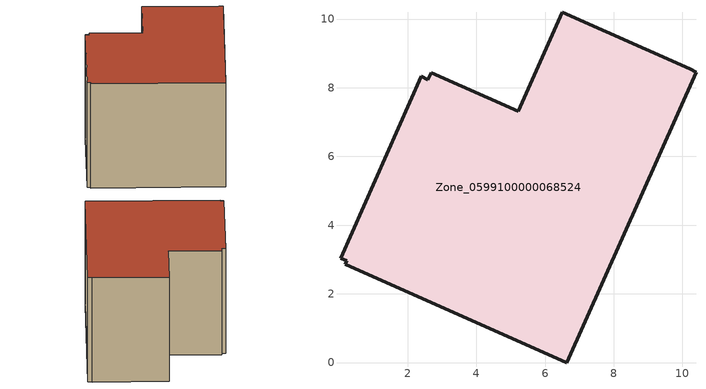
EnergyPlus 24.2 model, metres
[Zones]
Zone_0599100000068524
 floor ground (C_G): 10.21,8.56 10.39,8.45 6.63,0 0.18,2.85 0.23,2.96 0.05,3.04 2.4,8.33 2.59,8.23 2.68,8.44 5.23,7.31 6.5,10.19 z0
 wall outside (C_F): 0.18,2.85 6.63,0 10.39,8.45 10.21,8.56 6.5,10.19 5.23,7.31 2.68,8.44 2.59,8.23 2.4,8.33 0.05,3.04 0.23,2.96 0.18,2.85 z0:6.05
 roof outside (C_R): 10.39,8.45 10.21,8.56 6.5,10.19 5.23,7.31 2.68,8.44 2.59,8.23 2.4,8.33 0.05,3.04 0.23,2.96 0.18,2.85 6.63,0 z6.05
[BUILDING]
Pand.0599100000068524: North Axis=0; Terrain=City; Loads Convergence Tolerance Value=0.04; Temperature Convergence Tolerance Value=0.4; Solar Distribution=FullExterior; Maximum Number of Warmup Days=25; Minimum Number of Warmup Days=1
[Site:Location]
Rotterdam.The.Hague.AP_ZH_NLD Design_Conditions: Latitude=51.96; Longitude=4.45; Time Zone=1; Elevation=-4.5
[SITE:GROUNDTEMPERATURE:BUILDINGSURFACE]
18, 18, 18, 18, 18, 18, 18, 18, 18, 18, 18, 18
[MATERIAL] Thermal Absorptance=0.9; Solar Absorptance=0.7; Visible Absorptance=0.7
Name | Roughness | Thickness | Conductivity | Density | Specific Heat
G.TC.1946-1964 | MediumSmooth | 0.15 | 1 | 540 | 1210
F.TC.1946-1964 | Rough | 0.3 | 0.857143 | 1920 | 840
R.TC.1946-1964 | MediumRough | 0.2 | 0.235294 | 1500 | 1000
[CONSTRUCTION]
C_G: G.TC.1946-1964
C_F: F.TC.1946-1964
C_R: R.TC.1946-1964
[ZONE]
Zone_0599100000068524: Type=1; Multiplier=1; Ceiling Height=Autocalculate; Volume=Autocalculate; Floor Area=autocalculate; Part of Total Floor Area=Yes
[ZONEINFILTRATION:DESIGNFLOWRATE]
Infil_Zone_0599100000068524: Zone or ZoneList or Space or SpaceList=Zone_0599100000068524; Schedule=AlwaysOn; Design Flow Rate Calculation Method=Flow/Area; Flow Rate per Floor Area=0.003; Constant Term Coefficient=1; Temperature Term Coefficient=0; Velocity Term Coefficient=0; Velocity Squared Term Coefficient=0
[HVACTEMPLATE:ZONE:IDEALLOADSAIRSYSTEM]
Zone_0599100000068524: Maximum Heating Supply Air Temperature=50; Minimum Cooling Supply Air Temperature=13; Maximum Heating Supply Air Humidity Ratio=0.0156; Minimum Cooling Supply Air Humidity Ratio=0.0077; Heating Limit=NoLimit; Cooling Limit=NoLimit; Dehumidification Control Type=ConstantSensibleHeatRatio; Cooling Sensible Heat Ratio=0.7; Dehumidification Setpoint=60; Humidification Control Type=None; Humidification Setpoint=30; Outdoor Air Method=None; Outdoor Air Flow Rate per Person=0.00944; Outdoor Air Flow Rate per Zone Floor Area=0; Outdoor Air Flow Rate per Zone=0; Demand Controlled Ventilation Type=None; Outdoor Air Economizer Type=NoEconomizer; Heat Recovery Type=None; Sensible Heat Recovery Effectiveness=0.7; Latent Heat Recovery Effectiveness=0.65
[ZONECONTROL:THERMOSTAT]
ThermostatControl_Zone_0599100000068524: Zone or ZoneList=Zone_0599100000068524; Control Type Schedule=DualSetpointControlType; Control 1=Thermostat_Zone_0599100000068524; Temperature Difference Between Cutout And Setpoint=0
[THERMOSTATSETPOINT:DUALSETPOINT]
Thermostat_Zone_0599100000068524: Heating Setpoint Temperature Schedule=HeatingSetpoint_Zone_0599100000068524; Cooling Setpoint Temperature Schedule=CoolingSetpoint_Zone_0599100000068524
[SCHEDULE:COMPACT]
HeatingSetpoint_Zone_0599100000068524: Through: 12/31, For: AllDays, Until: 24:00, 21
CoolingSetpoint_Zone_0599100000068524: Through: 12/31, For: AllDays, Until: 24:00, 24
DualSetpointControlType: Through: 12/31, For: AllDays, Until: 24:00, 4
AlwaysOn: Through: 12/31, For: AllDays, Until: 24:00, 1
